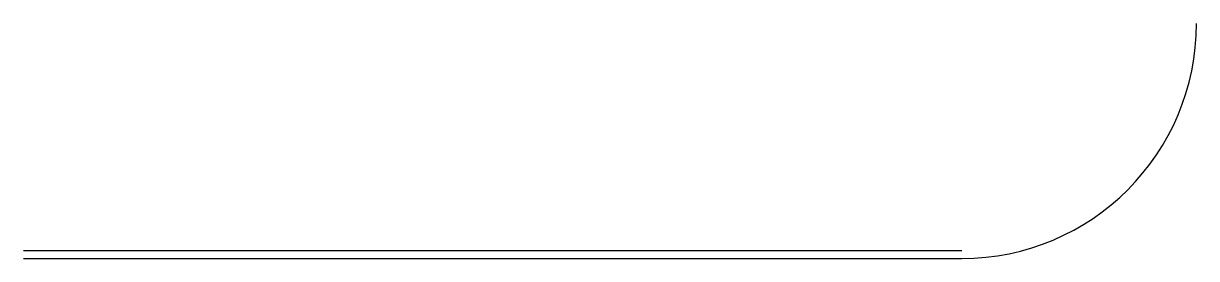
# Model space of a CAD drawing. Extents: x 200000 to 202500, y 489013 to 489513.
import ezdxf

# ---------------------------------------------------------------- set-up
doc = ezdxf.new("R2010")
doc.units = 0
doc.layers.add('CENTER', color=1, linetype='CONTINUOUS')
doc.layers.add('ROAD_EDGE', color=8, linetype='CONTINUOUS')

msp = doc.modelspace()

# ---------------------------------------------------------------- linework, layer by layer
at = {"layer": 'CENTER'}
for p, q in [((200000, 489012.955691), (201000, 489012.955691)), ((201000, 489012.955691), (202000, 489012.955691))]:
    msp.add_line(p, q, dxfattribs=at)
msp.add_arc((202000, 489512.955691), 500, 270, 360, dxfattribs=at)
at = {"layer": 'ROAD_EDGE'}
msp.add_line((200000, 489030), (202000, 489030), dxfattribs=at)

doc.saveas('drawing.dxf')
